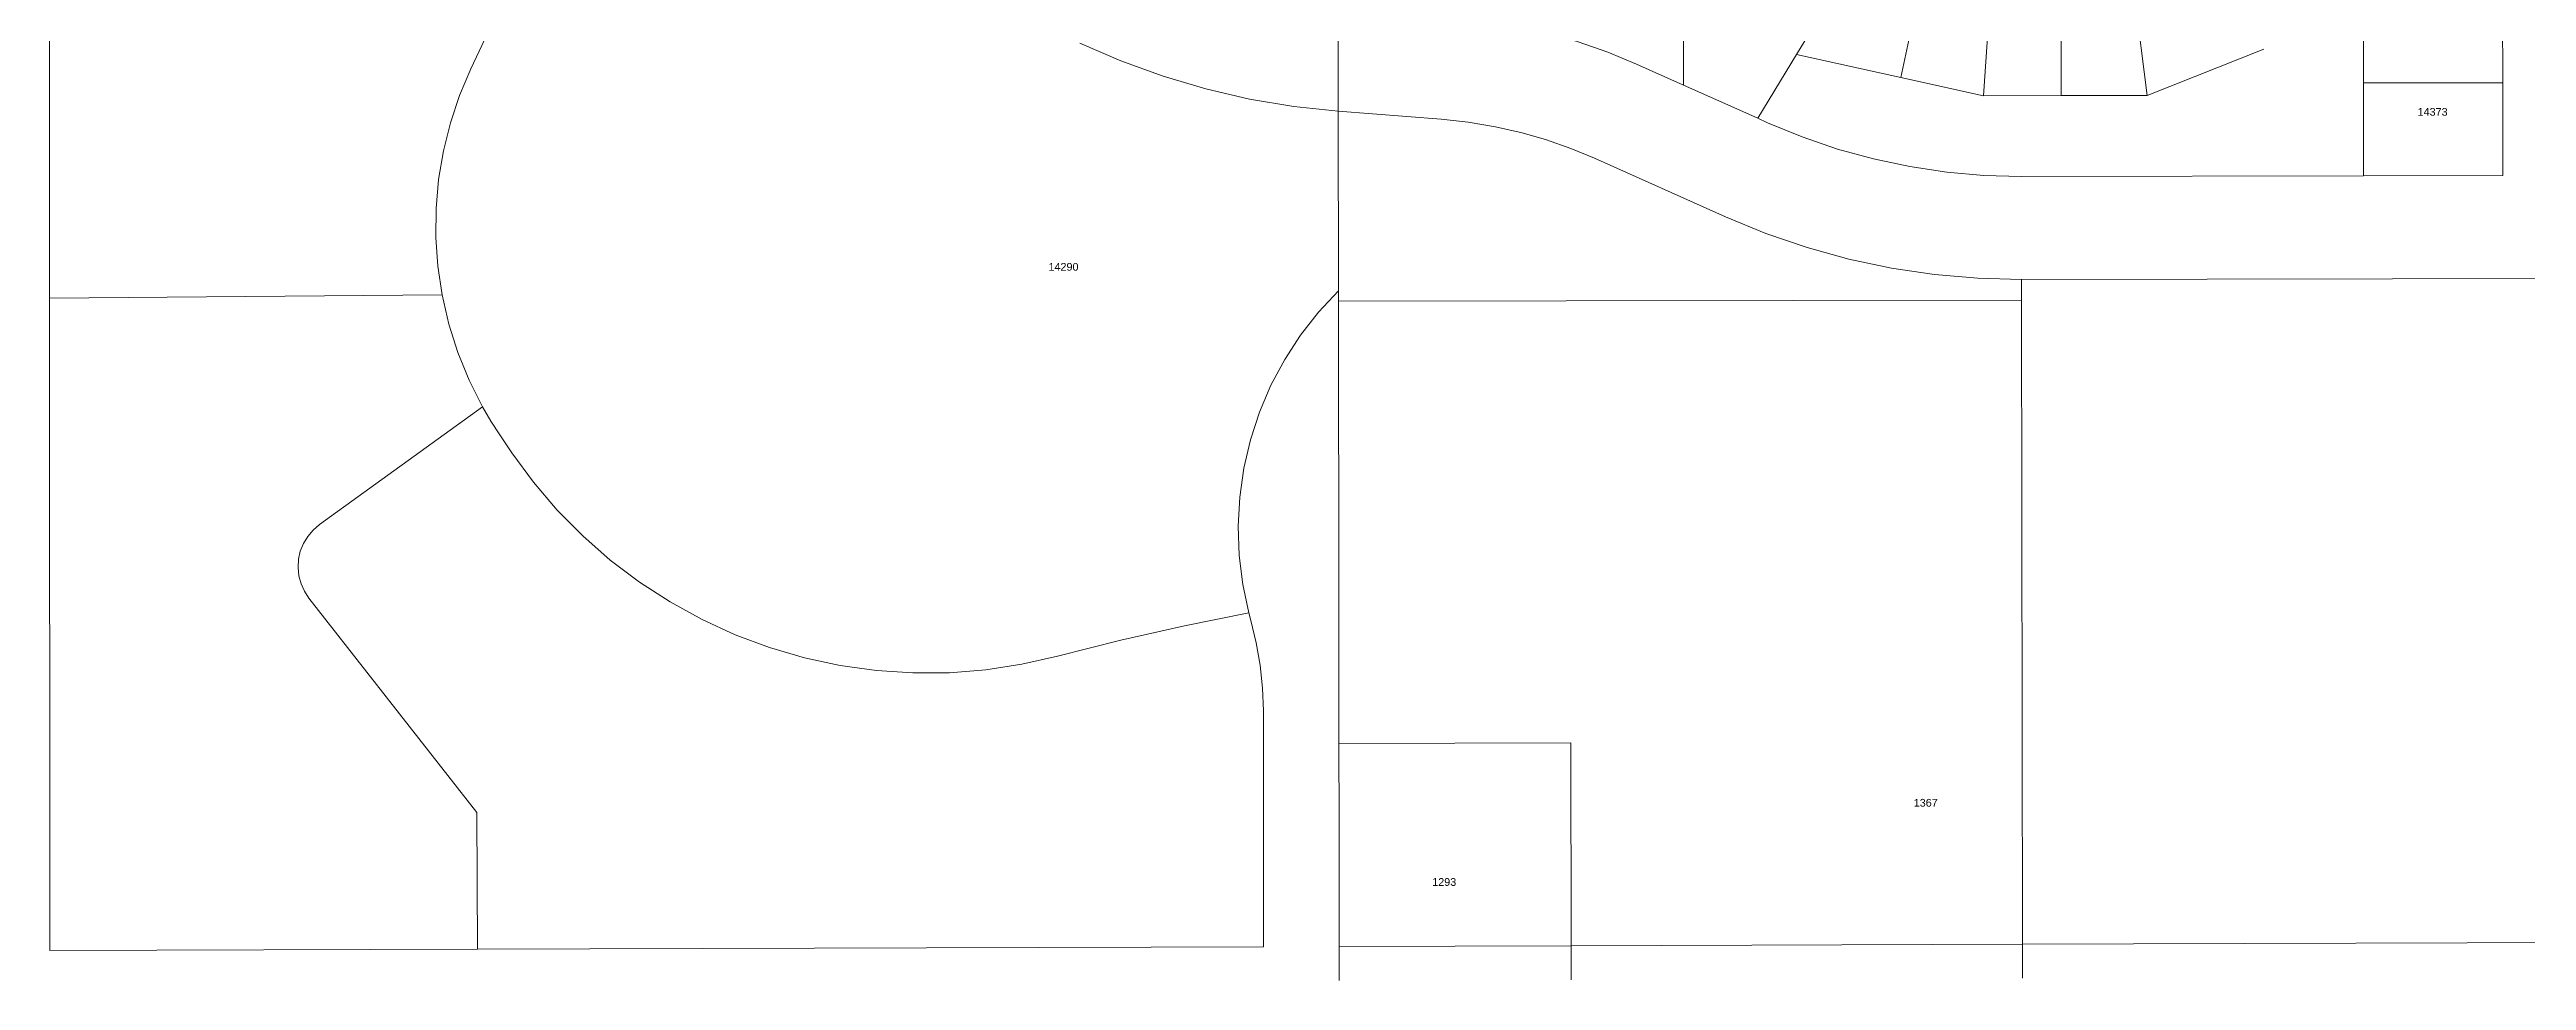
# Model space of a CAD drawing. Header units: feet. Extents: x 865220 to 2866543, y -2240498 to 973965.
# Drawn here: x 2862366 to 2864769, y 963423 to 964327 of the extents above; entities that cross this region are included whole.
import ezdxf
from ezdxf.enums import TextEntityAlignment as Align

# ---------------------------------------------------------------- set-up
doc = ezdxf.new("R2010")
doc.units = ezdxf.units.FT
doc.header["$LTSCALE"] = 0.015
doc.header["$MEASUREMENT"] = 0
doc.layers.add('Dakota County Addresses', color=7, linetype='Continuous')
doc.layers.add('Dakota County Parcels', color=7, linetype='Continuous')
doc.styles.add('Dimensions 100', font='arial.ttf')

# ---------------------------------------------------------------- blocks, each defined once
blk = doc.blocks.new('ACMAP_ANN_TEMPLATE_Dakota County Addresses')
at = {"layer": 'Dakota County Addresses', "style": 'Dimensions 100'}
blk.add_attdef('DakotaCountyAddress', text='', height=50, dxfattribs=at).set_placement((0, 0), align=Align.CENTER)

msp = doc.modelspace()

# ---------------------------------------------------------------- linework, layer by layer
at = {"layer": 'Dakota County Parcels', "lineweight": 5, "ltscale": 100}
for p, q in [((2862365.6, 964622.2), (2862365.7, 964085.3)), ((2862890.8, 964555.8), (2862774.4, 964308)), ((2864060.6, 964321.7), (2864136, 964445.6)), ((2864161.8, 964299.4), (2864189.3, 964427.5)), ((2864242.2, 964281.8), (2864251.4, 964418.8)), ((2864317.5, 964281.9), (2864317.3, 964417.9)), ((2864400.7, 964282), (2864383.6, 964418.7)), ((2863950.8, 964392.4), (2863950.9, 964292.1)), ((2863615.9, 964316.8), (2863615.9, 964367)), ((2864610.7, 964362.1), (2864610.8, 964294.2)), ((2864745.7, 964362.3), (2864745.8, 964294.3)), ((2864023, 964259.9), (2864060.6, 964321.7)), ((2864060.6, 964321.7), (2864161.8, 964299.4)), ((2864400.7, 964282), (2864514, 964327)), ((2863616, 964266.7), (2863615.9, 964316.8)), ((2863950.9, 964292.1), (2863905.4, 964312.4)), ((2864161.8, 964299.4), (2864242.2, 964281.8)), ((2864023, 964259.9), (2863950.9, 964292.1)), ((2864242.2, 964281.8), (2864317.5, 964281.9)), ((2864317.5, 964281.9), (2864400.7, 964282)), ((2864610.8, 964294.2), (2864745.8, 964294.3)), ((2864610.8, 964294.2), (2864610.9, 964204.1)), ((2864745.8, 964294.3), (2864745.9, 964204.3)), ((2863616, 964266.7), (2863715.7, 964259)), ((2863616, 964266.7), (2863715.7, 964259)), ((2863616.2, 964092.5), (2863616, 964266.7)), ((2864032.6, 964255.6), (2864023, 964259.9)), ((2863991.8, 964164.3), (2863864.6, 964221.2)), ((2864610.9, 964204.1), (2864278.7, 964203.4)), ((2864745.9, 964204.3), (2864610.9, 964204.1)), ((2864941.6, 964104.7), (2864278.9, 964103.4)), ((2864941.6, 964104.7), (2864278.9, 964103.4)), ((2864278.9, 964103.4), (2864278.9, 964083.4)), ((2864278.9, 964103.4), (2864278.9, 964083.4)), ((2862365.7, 964085.3), (2862746.4, 964088.5)), ((2862365.7, 964085.3), (2862365.9, 963452)), ((2863616.9, 963456.1), (2863616.2, 964092.5)), ((2864278.9, 964083.4), (2863616.2, 964082.4)), ((2864278.9, 964083.4), (2863616.2, 964082.4)), ((2864279.9, 963458.2), (2864278.9, 964083.4)), ((2862627.4, 963865.5), (2862785.8, 963979.7)), ((2862802.4, 963952.8), (2862814.2, 963935.3)), ((2862780.3, 963586), (2862617.3, 963794.1)), ((2863529.2, 963779.8), (2863531.1, 963772.5)), ((2863543.6, 963455.8), (2863543.3, 963684.7)), ((2863616.7, 963653), (2863841.7, 963653.8)), ((2863841.7, 963653.8), (2863841.9, 963456.8)), ((2862780.7, 963453.4), (2862780.3, 963586)), ((2862780.7, 963453.4), (2863543.6, 963455.8)), ((2863616.9, 963456.1), (2863841.9, 963456.8)), ((2863617, 963423.1), (2863616.9, 963456.1)), ((2863841.9, 963456.8), (2864279.9, 963458.2)), ((2863841.9, 963423.8), (2863841.9, 963456.8)), ((2864942.9, 963460.3), (2864279.9, 963458.2)), ((2864279.9, 963458.2), (2864280, 963425.2)), ((2862365.9, 963452), (2862780.7, 963453.4))]:
    msp.add_line(p, q, dxfattribs=at)
for points in [[(2863365.3, 964332.9), (2863405.1, 964315.6), (2863446, 964300.8), (2863487.6, 964288.4), (2863529.9, 964278.6), (2863572.8, 964271.3), (2863616, 964266.7)], [(2863905.4, 964312.4), (2863877.4, 964324.1), (2863848.7, 964334.1), (2863819.6, 964342.6)], [(2862774.4, 964308), (2862763.4, 964282.1), (2862754.5, 964255.4), (2862747.8, 964228.2), (2862743.1, 964200.4), (2862740.7, 964172.4), (2862740.4, 964144.3), (2862742.3, 964116.3), (2862746.4, 964088.5)], [(2863794.4, 964245.8), (2863768.4, 964251.7), (2863742.1, 964256.1), (2863715.7, 964259)], [(2863794.4, 964245.8), (2863768.4, 964251.7), (2863742.1, 964256.1), (2863715.7, 964259)], [(2864032.6, 964255.6), (2864066.1, 964241.8), (2864100.4, 964230.1), (2864135.2, 964220.5), (2864170.6, 964213), (2864206.4, 964207.6), (2864242.5, 964204.4), (2864278.7, 964203.4)], [(2863864.6, 964221.2), (2863841.7, 964230.7), (2863818.2, 964238.9), (2863794.4, 964245.8)], [(2863991.8, 964164.3), (2864030.9, 964148.2), (2864070.8, 964134.6), (2864111.5, 964123.3), (2864152.8, 964114.6), (2864194.6, 964108.3), (2864236.6, 964104.6), (2864278.9, 964103.4)], [(2862746.4, 964088.5), (2862752.9, 964060.2), (2862761.7, 964032.5), (2862772.7, 964005.6), (2862785.8, 963979.7)], [(2863616.2, 964092.5), (2863596.9, 964071.8), (2863579.4, 964049.5), (2863564, 964025.8), (2863550.7, 964000.8), (2863539.6, 963974.7), (2863530.8, 963947.8), (2863524.4, 963920.2), (2863520.5, 963892.2), (2863518.9, 963863.9), (2863519.9, 963835.6), (2863523.3, 963807.5), (2863529.2, 963779.8)], [(2862785.8, 963979.7), (2862793.8, 963966), (2862802.4, 963952.8)], [(2862814.2, 963935.3), (2862835.2, 963906.7), (2862858.1, 963879.7), (2862883, 963854.5), (2862909.7, 963831.1), (2862937.9, 963809.7), (2862967.7, 963790.5), (2862998.7, 963773.4), (2863030.9, 963758.6), (2863064.1, 963746.3), (2863098.1, 963736.3), (2863132.8, 963728.9), (2863167.9, 963724), (2863203.2, 963721.6), (2863238.7, 963721.8), (2863274, 963724.6), (2863309, 963730), (2863343.6, 963737.8)], [(2862627.4, 963865.5), (2862621.3, 963860.2), (2862616.1, 963854.1), (2862611.9, 963847.2), (2862608.9, 963839.8), (2862607.1, 963831.9), (2862606.7, 963823.9), (2862607.5, 963815.9), (2862609.6, 963808.1), (2862612.9, 963800.8), (2862617.3, 963794.1)], [(2863529.2, 963779.8), (2863466.9, 963767.4), (2863405.1, 963753.4), (2863343.6, 963737.8)], [(2863543.3, 963684.7), (2863542.5, 963706.9), (2863540.2, 963729), (2863536.4, 963750.9), (2863531.1, 963772.5)]]:
    msp.add_lwpolyline(points, dxfattribs=at)

# ---------------------------------------------------------------- block references
at = {"layer": 'Dakota County Addresses', "lineweight": 5, "ltscale": 100, "xscale": 0.15, "yscale": 0.15, "zscale": 0.15}
for p, values in [((2864677.8, 964262.4), {'DakotaCountyAddress': '14373'}), ((2863349.4, 964112), {'DakotaCountyAddress': '14290'}), ((2864186, 963591.8), {'DakotaCountyAddress': '1367'}), ((2863718.8, 963514.9), {'DakotaCountyAddress': '1293'})]:
    msp.add_blockref('ACMAP_ANN_TEMPLATE_Dakota County Addresses', p, dxfattribs=at).add_auto_attribs(values)

doc.saveas('drawing.dxf')
